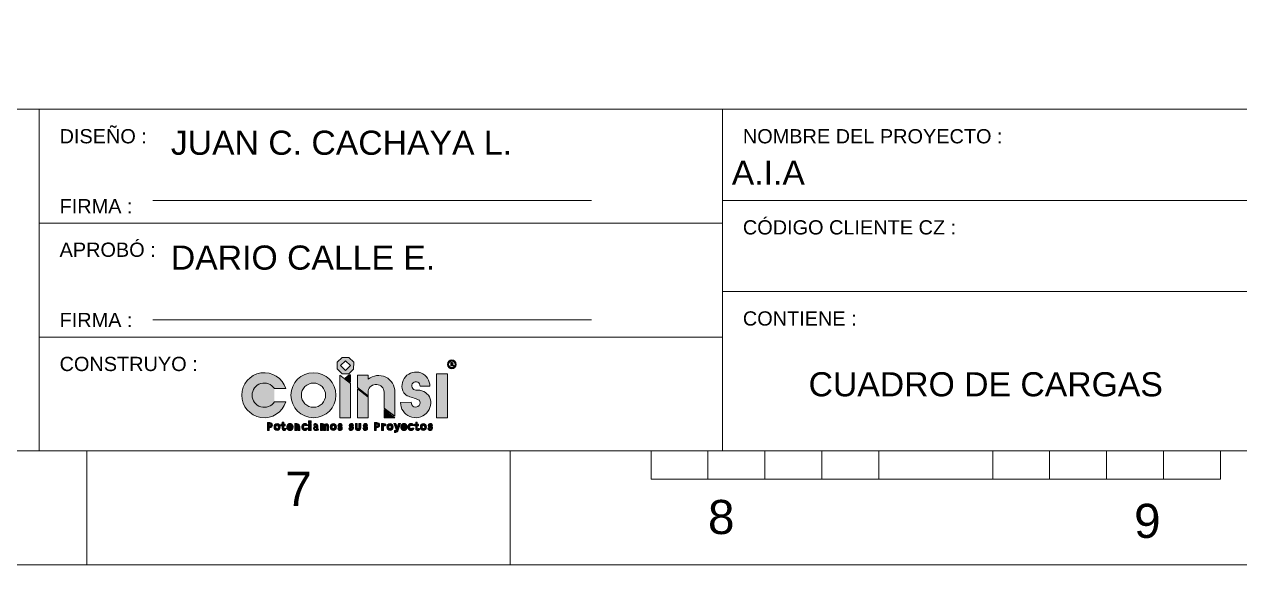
# Paper-space layout 'CUADRO DE CARGAS' of a CAD drawing. Header units: millimetres. Extents: x -541 to 452, y 214 to 916.
# Drawn here: x -178 to 0.2, y 214.1 to 293.3 of the extents above; entities that cross this region are included whole.
import ezdxf

# ---------------------------------------------------------------- set-up
doc = ezdxf.new("R2010")
doc.units = ezdxf.units.MM
doc.layers.add('-CN-GYD-CAJETIN-A0', color=7, linetype='Continuous', lineweight=5)
doc.layers.add('-CN-GYD-LOGO COINSI', color=7, linetype='Continuous', lineweight=5)
doc.styles.add('Annotative', font='arial.ttf')

# ---------------------------------------------------------------- blocks, each defined once
blk = doc.blocks.new('LOGO COINSI')
at = {"layer": '-CN-GYD-LOGO COINSI'}
h = blk.add_hatch(color=256, dxfattribs=at)
h.set_gradient(color1=(128, 128, 128), color2=(128, 128, 128), tint=1)
h.paths.add_polyline_path([(1.45, -3.59), (3.56, -1.51), (3.59, 1.45), (1.51, 3.56), (-1.45, 3.59), (-3.56, 1.51), (-3.59, -1.45), (-1.51, -3.56)])
h.paths.add_polyline_path([(0, -2.14), (-2.14, 0), (0, 2.14), (2.14, 0)], flags=16)
h = blk.add_hatch(color=256, dxfattribs=at)
h.set_gradient(color1=(128, 128, 128), color2=(128, 128, 128), tint=1)
h.paths.add_polyline_path([(44.6, 0.54, 1), (48.42, 0.54, 1)])
h.paths.add_polyline_path([(47.92, 0.54, -1), (45.1, 0.54, -1)], flags=16)
h.paths.add_polyline_path([(46.02, 1.31), (46.31, 1.31), (46.61, 1.31, -0.960877), (46.71, 0.54), (47.32, -0.14), (46.92, -0.14), (46.31, 0.54), (46.31, -0.14), (46.02, -0.14)], flags=0)
h.paths.add_polyline_path([(46.31, 1.11), (46.61, 1.11, -1.000041), (46.68, 0.74), (46.31, 0.74)], flags=0)
h = blk.add_hatch(color=256, dxfattribs=at)
h.set_gradient(color1=(128, 128, 128), color2=(128, 128, 128), tint=1)
edge = h.paths.add_edge_path()
edge.add_line((-31.05, -10.06), (-26.09, -10.06))
edge.add_arc((-35.49, -12.94), 9.84, 17.0485, 342.9515)
edge.add_line((-26.09, -15.83), (-31.05, -15.83))
edge.add_arc((-35.49, -12.94), 5.3, 32.9761, 327.0239, ccw=False)
h = blk.add_hatch(color=256, dxfattribs=at)
h.set_gradient(color1=(128, 128, 128), color2=(128, 128, 128), tint=1)
h.paths.add_polyline_path([(-23.83, -12.94, 1), (-4.15, -12.94, 1)])
h.paths.add_polyline_path([(-8.69, -12.94, -1), (-19.29, -12.94, -1)], flags=16)
at = {"layer": '-CN-GYD-LOGO COINSI', "true_color": 0xf4d24e}
h = blk.add_hatch(color=53, dxfattribs=at)
h.set_gradient(color1=(248, 153, 30), color2=(248, 153, 30), tint=1)
h.paths.add_polyline_path([(-2.4, -4.25), (2.26, -7.85), (2.26, -22.78), (-2.4, -22.78)])
h = blk.add_hatch(color=53, dxfattribs=at)
h.set_gradient(color1=(248, 153, 30), color2=(248, 153, 30), tint=1)
h.paths.add_polyline_path([(2.26, -4.03), (1.59, -4.03), (-0.1, -5.43), (2.26, -7.25)])
at = {"layer": '-CN-GYD-LOGO COINSI'}
h = blk.add_hatch(color=256, dxfattribs=at)
h.set_gradient(color1=(128, 128, 128), color2=(128, 128, 128), tint=1)
h.paths.add_polyline_path([(9.93, -6), (9.93, -4.17), (5.27, -4.17), (5.27, -9.57), (9.93, -13.17), (9.93, -11.03, -0.872813), (16.92, -11.56), (16.92, -18.58), (21.59, -22.18), (21.59, -11.59, 0.647159)])
h = blk.add_hatch(color=256, dxfattribs=at)
h.set_gradient(color1=(128, 128, 128), color2=(128, 128, 128), tint=1)
h.paths.add_polyline_path([(25.46, -11.85, 0.15722), (27.55, -13.42, -0.028285), (32.33, -15.18, -1.367151), (28.73, -16.06), (24.06, -16.14, 1.227605), (36.75, -13.62, 0.268229), (31.05, -10.7, -2.852099), (32.61, -9.04), (36.88, -9.04, 1.307532)])
h = blk.add_hatch(color=256, dxfattribs=at)
h.set_gradient(color1=(128, 128, 128), color2=(128, 128, 128), tint=1)
h.paths.add_polyline_path([(44.53, -3.66), (39.85, -3.66), (39.85, -22.8), (44.53, -22.8)])
at = {"layer": '-CN-GYD-LOGO COINSI', "true_color": 0xf4d24e}
h = blk.add_hatch(color=53, dxfattribs=at)
h.set_gradient(color1=(248, 153, 30), color2=(248, 153, 30), tint=1)
h.paths.add_polyline_path([(5.27, -10.17), (9.93, -13.77), (9.93, -22.78), (5.27, -22.78)])
h = blk.add_hatch(color=53, dxfattribs=at)
h.set_gradient(color1=(248, 153, 30), color2=(248, 153, 30), tint=1)
h.paths.add_polyline_path([(16.92, -19.17), (21.59, -22.78), (16.92, -22.78)])
at = {"layer": '-CN-GYD-LOGO COINSI'}
h = blk.add_hatch(color=256, dxfattribs=at)
h.set_gradient(color1=(128, 128, 128), color2=(128, 128, 128), tint=1)
h.paths.add_polyline_path([(-33.35, -27.18), (-33.05, -27.18, 1), (-33.05, -24.87), (-34.08, -24.87), (-34.08, -28.4), (-33.35, -28.4)])
h.paths.add_polyline_path([(-33.33, -26.43), (-33.33, -25.62), (-33.05, -25.62, -1), (-33.05, -26.43)], flags=16)
h = blk.add_hatch(color=256, dxfattribs=at)
h.set_gradient(color1=(128, 128, 128), color2=(128, 128, 128), tint=1)
edge = h.paths.add_edge_path()
edge.add_ellipse((-29.87, -26.85), major_axis=(0, 1.55), ratio=0.869732, start_angle=0, end_angle=360)
edge = h.paths.add_edge_path(flags=16)
edge.add_spline(control_points=[(-29.87, -26.1), (-29.94, -26.1), (-30.01, -26.11), (-30.16, -26.2), (-30.23, -26.27), (-30.35, -26.47), (-30.4, -26.6), (-30.43, -26.87), (-30.42, -27.01), (-30.34, -27.26), (-30.28, -27.36), (-30.14, -27.51), (-30.06, -27.56), (-29.92, -27.6), (-29.85, -27.61), (-29.71, -27.57), (-29.64, -27.53), (-29.49, -27.4), (-29.42, -27.3), (-29.34, -27.06), (-29.31, -26.92), (-29.33, -26.65), (-29.37, -26.52), (-29.48, -26.31), (-29.56, -26.23), (-29.7, -26.12), (-29.78, -26.1), (-29.85, -26.1), (-29.86, -26.1), (-29.87, -26.1)], knot_values=[0, 0, 0, 0, 0.478588, 0.478588, 0.957176, 0.957176, 1.435763, 1.435763, 1.914351, 1.914351, 2.392939, 2.392939, 2.871527, 2.871527, 3.350114, 3.350114, 3.828702, 3.828702, 4.30729, 4.30729, 4.785878, 4.785878, 5.264465, 5.264465, 5.743053, 5.743053, 6.221641, 6.221641, 6.283185, 6.283185, 6.283185, 6.283185], degree=3, periodic=0)
h = blk.add_hatch(color=256, dxfattribs=at)
h.set_gradient(color1=(128, 128, 128), color2=(128, 128, 128), tint=1)
edge = h.paths.add_edge_path()
edge.add_line((-27.62, -26.32), (-28.2, -26.32))
edge.add_line((-28.2, -26.32), (-28.2, -25.58))
edge.add_line((-28.2, -25.58), (-27.62, -25.58))
edge.add_line((-27.62, -25.58), (-27.62, -24.72))
edge.add_line((-27.62, -24.72), (-26.98, -24.72))
edge.add_line((-26.98, -24.72), (-26.98, -25.58))
edge.add_line((-26.98, -25.58), (-26.4, -25.58))
edge.add_line((-26.4, -25.58), (-26.4, -26.32))
edge.add_line((-26.4, -26.32), (-26.98, -26.32))
edge.add_line((-26.98, -26.32), (-26.98, -27.58))
edge.add_arc((-26.78, -27.54), 0.2, 192.4568, 356.7326)
edge.add_line((-26.59, -27.55), (-25.95, -27.55))
edge.add_arc((-26.78, -27.54), 0.838, 182.8161, 359.3518, ccw=False)
edge.add_line((-27.62, -27.58), (-27.62, -26.32))
h = blk.add_hatch(color=256, dxfattribs=at)
h.set_gradient(color1=(128, 128, 128), color2=(128, 128, 128), tint=1)
edge = h.paths.add_edge_path()
edge.add_spline(control_points=[(-22.93, -27.09), (-22.81, -26.23), (-23.24, -25.51), (-23.98, -25.33), (-24.72, -25.15), (-25.36, -25.6), (-25.56, -26.44), (-25.76, -27.28), (-25.41, -28.04), (-24.69, -28.32), (-23.97, -28.6), (-23.29, -28.23), (-23.01, -27.42)], knot_values=[0, 0, 0, 0, 1.514313, 1.514313, 1.514313, 3.028625, 3.028625, 3.028625, 4.542938, 4.542938, 4.542938, 6.057251, 6.057251, 6.057251, 6.057251], weights=[1, 0.817861, 0.817861, 1, 0.817861, 0.817861, 1, 0.817861, 0.817861, 1, 0.817861, 0.817861, 1], degree=3, periodic=0)
edge.add_spline(control_points=[(-23.01, -27.42), (-23.31, -27.42), (-23.61, -27.42), (-23.91, -27.42)], knot_values=[9.126652, 9.126652, 9.126652, 9.126652, 10.126652, 10.126652, 10.126652, 10.126652], weights=[1, 1, 1, 1], degree=3, periodic=0)
edge.add_spline(control_points=[(-23.91, -27.42), (-23.93, -27.44), (-23.94, -27.45), (-24.03, -27.53), (-24.1, -27.57), (-24.24, -27.61), (-24.31, -27.6), (-24.45, -27.56), (-24.53, -27.51), (-24.67, -27.36), (-24.73, -27.26), (-24.77, -27.12), (-24.78, -27.1), (-24.78, -27.09)], knot_values=[7.057251, 7.057251, 7.057251, 7.057251, 7.15134, 7.15134, 7.629928, 7.629928, 8.108516, 8.108516, 8.587103, 8.587103, 9.065691, 9.065691, 9.126652, 9.126652, 9.126652, 9.126652], weights=[1, 1, 1, 1, 1, 1, 1, 1, 1, 1, 1, 1, 1, 1], degree=3, periodic=0)
edge.add_spline(control_points=[(-24.78, -27.09), (-24.16, -27.09), (-23.54, -27.09), (-22.93, -27.09)], knot_values=[6.057251, 6.057251, 6.057251, 6.057251, 7.057251, 7.057251, 7.057251, 7.057251], weights=[1, 1, 1, 1], degree=3, periodic=0)
edge = h.paths.add_edge_path(flags=16)
edge.add_spline(control_points=[(-23.78, -26.5), (-23.79, -26.47), (-23.8, -26.44), (-23.87, -26.31), (-23.95, -26.23), (-24.09, -26.12), (-24.17, -26.1), (-24.24, -26.1), (-24.25, -26.1), (-24.26, -26.1), (-24.33, -26.1), (-24.4, -26.11), (-24.55, -26.2), (-24.62, -26.27), (-24.71, -26.41), (-24.73, -26.45), (-24.74, -26.5), (-24.42, -26.5), (-24.1, -26.5), (-23.78, -26.5)], knot_values=[0, 0, 0, 0, 0.11886, 0.11886, 0.597448, 0.597448, 1.076035, 1.076035, 1.13758, 1.13758, 1.13758, 1.616168, 1.616168, 2.094755, 2.094755, 2.275045, 2.275045, 2.275045, 3.275045, 3.275045, 3.275045, 3.275045], weights=[1, 1, 1, 1, 1, 1, 1, 1, 1, 1, 1, 1, 1, 1, 1, 1, 1, 1, 1, 1], degree=3, periodic=0)
h = blk.add_hatch(color=256, dxfattribs=at)
h.set_gradient(color1=(128, 128, 128), color2=(128, 128, 128), tint=1)
edge = h.paths.add_edge_path()
edge.add_line((-19.97, -28.4), (-19.97, -26.57))
edge.add_arc((-21.07, -26.57), 1.1, 360, 435.9683)
edge.add_line((-20.8, -25.51), (-21.33, -25.51))
edge.add_line((-21.33, -25.51), (-21.33, -25.3))
edge.add_line((-21.33, -25.3), (-22.17, -25.3))
edge.add_line((-22.17, -25.3), (-22.17, -28.4))
edge.add_line((-22.17, -28.4), (-21.33, -28.4))
edge.add_line((-21.33, -28.4), (-21.33, -26.57))
edge.add_arc((-21.07, -26.57), 0.266, 0, 180, ccw=False)
edge.add_line((-20.8, -26.57), (-20.8, -28.4))
edge.add_line((-20.8, -28.4), (-19.97, -28.4))
h = blk.add_hatch(color=256, dxfattribs=at)
h.set_gradient(color1=(128, 128, 128), color2=(128, 128, 128), tint=1)
edge = h.paths.add_edge_path()
edge.add_spline(control_points=[(-16.48, -27.39), (-16.71, -28.12), (-17.3, -28.51), (-17.97, -28.38), (-18.64, -28.25), (-19.08, -27.66), (-19.09, -26.88), (-19.1, -26.1), (-18.68, -25.49), (-18.02, -25.33), (-17.35, -25.17), (-16.76, -25.53), (-16.49, -26.25), (-16.8, -26.25), (-17.11, -26.25), (-17.41, -26.25), (-17.44, -26.22), (-17.47, -26.2), (-17.57, -26.12), (-17.65, -26.1), (-17.72, -26.1), (-17.73, -26.1), (-17.74, -26.1), (-17.81, -26.1), (-17.88, -26.11), (-18.03, -26.2), (-18.1, -26.27), (-18.22, -26.47), (-18.27, -26.6), (-18.3, -26.87), (-18.29, -27.01), (-18.21, -27.26), (-18.15, -27.36), (-18.01, -27.51), (-17.93, -27.56), (-17.79, -27.6), (-17.72, -27.61), (-17.58, -27.57), (-17.51, -27.53), (-17.41, -27.44), (-17.39, -27.42), (-17.37, -27.39), (-17.07, -27.39), (-16.77, -27.39), (-16.48, -27.39)], knot_values=[0, 0, 0, 0, 1.382573, 1.382573, 1.382573, 2.765147, 2.765147, 2.765147, 4.14772, 4.14772, 4.14772, 5.530294, 5.530294, 5.530294, 6.530294, 6.530294, 6.530294, 6.724306, 6.724306, 7.202893, 7.202893, 7.264438, 7.264438, 7.264438, 7.743025, 7.743025, 8.221613, 8.221613, 8.700201, 8.700201, 9.178789, 9.178789, 9.657377, 9.657377, 10.135964, 10.135964, 10.614552, 10.614552, 11.09314, 11.09314, 11.245726, 11.245726, 11.245726, 12.245726, 12.245726, 12.245726, 12.245726], weights=[1, 0.846951, 0.846951, 1, 0.846951, 0.846951, 1, 0.846951, 0.846951, 1, 0.846951, 0.846951, 1, 1, 1, 1, 1, 1, 1, 1, 1, 1, 1, 1, 1, 1, 1, 1, 1, 1, 1, 1, 1, 1, 1, 1, 1, 1, 1, 1, 1, 1, 1, 1, 1], degree=3, periodic=0)
h = blk.add_hatch(color=256, dxfattribs=at)
h.set_gradient(color1=(128, 128, 128), color2=(128, 128, 128), tint=1)
h.paths.add_polyline_path([(-16.11, -24.96), (-15.06, -24.96), (-15.06, -24.12), (-16.11, -24.12)])
h = blk.add_hatch(color=256, dxfattribs=at)
h.set_gradient(color1=(128, 128, 128), color2=(128, 128, 128), tint=1)
h.paths.add_polyline_path([(-16.11, -28.4), (-15.06, -28.4), (-15.06, -25.3), (-16.11, -25.3)])
h = blk.add_hatch(color=256, dxfattribs=at)
h.set_gradient(color1=(128, 128, 128), color2=(128, 128, 128), tint=1)
h.paths.add_polyline_path([(-11.8, -27.8, -0.352369), (-12.14, -27.45), (-12.14, -26.25, 0.900848), (-14.02, -26.05), (-13.43, -26.05, -0.770996), (-12.69, -26.25), (-12.69, -26.59, 1.957984), (-12.39, -28.1, 0.157661), (-11.87, -28.35)])
h.paths.add_polyline_path([(-12.69, -27.45, -1), (-13.49, -27.45, -1)], flags=16)
h = blk.add_hatch(color=256, dxfattribs=at)
h.set_gradient(color1=(128, 128, 128), color2=(128, 128, 128), tint=1)
h.paths.add_polyline_path([(-7.39, -26.25, 0.292399), (-8.02, -25.51), (-8.74, -25.5, 0.438959), (-9.16, -26.12, 0.531657), (-9.74, -25.51), (-10.11, -25.51), (-10.11, -25.3), (-10.94, -25.3), (-10.94, -28.4), (-10.11, -28.4), (-10.11, -26.57, -1), (-9.58, -26.57), (-9.58, -28.4), (-8.75, -28.4), (-8.75, -26.57, -1.000553), (-8.22, -26.57), (-8.22, -28.4), (-7.38, -28.4)])
h = blk.add_hatch(color=256, dxfattribs=at)
h.set_gradient(color1=(128, 128, 128), color2=(128, 128, 128), tint=1)
edge = h.paths.add_edge_path()
edge.add_ellipse((-5.3, -26.85), major_axis=(0, 1.55), ratio=0.869732, start_angle=0, end_angle=360)
edge = h.paths.add_edge_path(flags=16)
edge.add_spline(control_points=[(-5.3, -26.1), (-5.37, -26.1), (-5.44, -26.11), (-5.59, -26.2), (-5.66, -26.27), (-5.78, -26.47), (-5.83, -26.6), (-5.86, -26.87), (-5.85, -27.01), (-5.77, -27.26), (-5.71, -27.36), (-5.57, -27.51), (-5.49, -27.56), (-5.35, -27.6), (-5.28, -27.61), (-5.14, -27.57), (-5.07, -27.53), (-4.92, -27.4), (-4.86, -27.3), (-4.77, -27.06), (-4.75, -26.92), (-4.76, -26.65), (-4.8, -26.52), (-4.91, -26.31), (-4.99, -26.23), (-5.14, -26.12), (-5.21, -26.1), (-5.28, -26.1), (-5.29, -26.1), (-5.3, -26.1)], knot_values=[0, 0, 0, 0, 0.478588, 0.478588, 0.957176, 0.957176, 1.435763, 1.435763, 1.914351, 1.914351, 2.392939, 2.392939, 2.871527, 2.871527, 3.350114, 3.350114, 3.828702, 3.828702, 4.30729, 4.30729, 4.785878, 4.785878, 5.264465, 5.264465, 5.743053, 5.743053, 6.221641, 6.221641, 6.283185, 6.283185, 6.283185, 6.283185], degree=3, periodic=0)
h = blk.add_hatch(color=256, dxfattribs=at)
h.set_gradient(color1=(128, 128, 128), color2=(128, 128, 128), tint=1)
h.paths.add_polyline_path([(-2.69, -27.36), (-3.41, -27.37, 1.227605), (-1.45, -26.98, 0.268229), (-2.33, -26.53, -2.852099), (-2.09, -26.27), (-1.43, -26.27, 1.307532), (-3.2, -26.71, 0.15722), (-2.87, -26.95, -0.01671), (-2.46, -27.09, -3.062087)])
h = blk.add_hatch(color=256, dxfattribs=at)
h.set_gradient(color1=(128, 128, 128), color2=(128, 128, 128), tint=1)
h.paths.add_polyline_path([(3.44, -26.98, 0.268229), (2.56, -26.53, -2.852099), (2.8, -26.27), (3.46, -26.27, 1.307532), (1.7, -26.71, 0.15722), (2.02, -26.95, -0.01671), (2.43, -27.09, -3.062087), (2.2, -27.36), (1.48, -27.37, 1.227605)])
h = blk.add_hatch(color=256, dxfattribs=at)
h.set_gradient(color1=(128, 128, 128), color2=(128, 128, 128), tint=1)
h.paths.add_polyline_path([(6.71, -27.13), (6.71, -25.3), (5.88, -25.3), (5.88, -27.2, -1), (5.14, -27.2), (5.14, -25.3), (4.31, -25.3), (4.31, -27.27, 1.000746)])
h = blk.add_hatch(color=256, dxfattribs=at)
h.set_gradient(color1=(128, 128, 128), color2=(128, 128, 128), tint=1)
h.paths.add_polyline_path([(9.6, -26.98, 0.268229), (8.72, -26.53, -2.852099), (8.96, -26.27), (9.62, -26.27, 1.307532), (7.85, -26.71, 0.15722), (8.18, -26.95, -0.01671), (8.59, -27.09, -3.062087), (8.36, -27.36), (7.64, -27.37, 1.227605)])
h = blk.add_hatch(color=256, dxfattribs=at)
h.set_gradient(color1=(128, 128, 128), color2=(128, 128, 128), tint=1)
h.paths.add_polyline_path([(13.46, -27.18), (13.76, -27.18, 1), (13.76, -24.87), (12.73, -24.87), (12.73, -28.4), (13.46, -28.4)])
h.paths.add_polyline_path([(13.48, -26.43), (13.48, -25.62), (13.76, -25.62, -1), (13.76, -26.43)], flags=16)
h = blk.add_hatch(color=256, dxfattribs=at)
h.set_gradient(color1=(128, 128, 128), color2=(128, 128, 128), tint=1)
h.paths.add_polyline_path([(15.73, -28.4), (16.56, -28.4), (16.56, -26.57, -0.414214), (16.83, -26.3), (17.36, -26.3, 1), (17.36, -25.51), (16.56, -25.51), (16.56, -25.3), (15.73, -25.3)])
h = blk.add_hatch(color=256, dxfattribs=at)
h.set_gradient(color1=(128, 128, 128), color2=(128, 128, 128), tint=1)
edge = h.paths.add_edge_path()
edge.add_ellipse((19.48, -26.85), major_axis=(0, 1.55), ratio=0.869732, start_angle=0, end_angle=360)
edge = h.paths.add_edge_path(flags=16)
edge.add_spline(control_points=[(19.48, -26.1), (19.41, -26.1), (19.34, -26.11), (19.19, -26.2), (19.12, -26.27), (18.99, -26.47), (18.95, -26.6), (18.92, -26.87), (18.93, -27.01), (19.01, -27.26), (19.07, -27.36), (19.21, -27.51), (19.29, -27.56), (19.43, -27.6), (19.5, -27.61), (19.64, -27.57), (19.71, -27.53), (19.86, -27.4), (19.92, -27.3), (20.01, -27.06), (20.03, -26.92), (20.02, -26.65), (19.98, -26.52), (19.86, -26.31), (19.79, -26.23), (19.64, -26.12), (19.57, -26.1), (19.49, -26.1), (19.49, -26.1), (19.48, -26.1)], knot_values=[0, 0, 0, 0, 0.478588, 0.478588, 0.957176, 0.957176, 1.435763, 1.435763, 1.914351, 1.914351, 2.392939, 2.392939, 2.871527, 2.871527, 3.350114, 3.350114, 3.828702, 3.828702, 4.30729, 4.30729, 4.785878, 4.785878, 5.264465, 5.264465, 5.743053, 5.743053, 6.221641, 6.221641, 6.283185, 6.283185, 6.283185, 6.283185], degree=3, periodic=0)
h = blk.add_hatch(color=256, dxfattribs=at)
h.set_gradient(color1=(128, 128, 128), color2=(128, 128, 128), tint=1)
h.paths.add_polyline_path([(22.59, -26.81), (21.98, -25.29), (21.15, -25.29), (22.22, -27.96, -0.286978), (21.54, -28.42), (21.36, -28.42), (21.36, -29.25, 0.322138), (22.82, -28.63), (23.99, -25.3), (23.16, -25.3)])
h = blk.add_hatch(color=256, dxfattribs=at)
h.set_gradient(color1=(128, 128, 128), color2=(128, 128, 128), tint=1)
edge = h.paths.add_edge_path()
edge.add_spline(control_points=[(26.9, -27.09), (27.02, -26.23), (26.59, -25.51), (25.85, -25.33), (25.11, -25.15), (24.46, -25.6), (24.27, -26.44), (24.07, -27.28), (24.42, -28.04), (25.14, -28.32), (25.86, -28.6), (26.54, -28.23), (26.82, -27.42)], knot_values=[0, 0, 0, 0, 1.514313, 1.514313, 1.514313, 3.028625, 3.028625, 3.028625, 4.542938, 4.542938, 4.542938, 6.057251, 6.057251, 6.057251, 6.057251], weights=[1, 0.817861, 0.817861, 1, 0.817861, 0.817861, 1, 0.817861, 0.817861, 1, 0.817861, 0.817861, 1], degree=3, periodic=0)
edge.add_spline(control_points=[(26.82, -27.42), (26.52, -27.42), (26.22, -27.42), (25.92, -27.42)], knot_values=[9.126652, 9.126652, 9.126652, 9.126652, 10.126652, 10.126652, 10.126652, 10.126652], weights=[1, 1, 1, 1], degree=3, periodic=0)
edge.add_spline(control_points=[(25.92, -27.42), (25.9, -27.44), (25.89, -27.45), (25.8, -27.53), (25.73, -27.57), (25.59, -27.61), (25.52, -27.6), (25.38, -27.56), (25.3, -27.51), (25.16, -27.36), (25.1, -27.26), (25.06, -27.12), (25.05, -27.1), (25.05, -27.09)], knot_values=[7.057251, 7.057251, 7.057251, 7.057251, 7.15134, 7.15134, 7.629928, 7.629928, 8.108516, 8.108516, 8.587103, 8.587103, 9.065691, 9.065691, 9.126652, 9.126652, 9.126652, 9.126652], weights=[1, 1, 1, 1, 1, 1, 1, 1, 1, 1, 1, 1, 1, 1], degree=3, periodic=0)
edge.add_spline(control_points=[(25.05, -27.09), (25.67, -27.09), (26.28, -27.09), (26.9, -27.09)], knot_values=[6.057251, 6.057251, 6.057251, 6.057251, 7.057251, 7.057251, 7.057251, 7.057251], weights=[1, 1, 1, 1], degree=3, periodic=0)
edge = h.paths.add_edge_path(flags=16)
edge.add_spline(control_points=[(26.05, -26.5), (26.04, -26.47), (26.03, -26.44), (25.96, -26.31), (25.88, -26.23), (25.74, -26.12), (25.66, -26.1), (25.59, -26.1), (25.58, -26.1), (25.57, -26.1), (25.5, -26.1), (25.43, -26.11), (25.28, -26.2), (25.21, -26.27), (25.12, -26.41), (25.1, -26.45), (25.09, -26.5), (25.41, -26.5), (25.73, -26.5), (26.05, -26.5)], knot_values=[0, 0, 0, 0, 0.11886, 0.11886, 0.597448, 0.597448, 1.076035, 1.076035, 1.13758, 1.13758, 1.13758, 1.616168, 1.616168, 2.094755, 2.094755, 2.275045, 2.275045, 2.275045, 3.275045, 3.275045, 3.275045, 3.275045], weights=[1, 1, 1, 1, 1, 1, 1, 1, 1, 1, 1, 1, 1, 1, 1, 1, 1, 1, 1, 1], degree=3, periodic=0)
h = blk.add_hatch(color=256, dxfattribs=at)
h.set_gradient(color1=(128, 128, 128), color2=(128, 128, 128), tint=1)
edge = h.paths.add_edge_path()
edge.add_spline(control_points=[(28.96, -26.25), (29.27, -26.25), (29.57, -26.25), (29.88, -26.25)], knot_values=[5.530294, 5.530294, 5.530294, 5.530294, 6.530294, 6.530294, 6.530294, 6.530294], weights=[1, 1, 1, 1], degree=3, periodic=0)
edge.add_spline(control_points=[(29.88, -26.25), (29.62, -25.53), (29.02, -25.17), (28.35, -25.33), (27.69, -25.49), (27.27, -26.1), (27.28, -26.88), (27.29, -27.66), (27.74, -28.25), (28.4, -28.38), (29.07, -28.51), (29.66, -28.12), (29.9, -27.39)], knot_values=[0, 0, 0, 0, 1.382573, 1.382573, 1.382573, 2.765147, 2.765147, 2.765147, 4.14772, 4.14772, 4.14772, 5.530294, 5.530294, 5.530294, 5.530294], weights=[1, 0.846951, 0.846951, 1, 0.846951, 0.846951, 1, 0.846951, 0.846951, 1, 0.846951, 0.846951, 1], degree=3, periodic=0)
edge.add_spline(control_points=[(29.9, -27.39), (29.6, -27.39), (29.3, -27.39), (29.01, -27.39)], knot_values=[11.245726, 11.245726, 11.245726, 11.245726, 12.245726, 12.245726, 12.245726, 12.245726], weights=[1, 1, 1, 1], degree=3, periodic=0)
edge.add_spline(control_points=[(29.01, -27.39), (28.98, -27.42), (28.96, -27.44), (28.87, -27.53), (28.79, -27.57), (28.65, -27.61), (28.58, -27.6), (28.44, -27.56), (28.37, -27.51), (28.23, -27.36), (28.16, -27.26), (28.09, -27.01), (28.07, -26.87), (28.1, -26.6), (28.15, -26.47), (28.27, -26.27), (28.35, -26.2), (28.49, -26.11), (28.56, -26.1), (28.63, -26.1), (28.64, -26.1), (28.65, -26.1), (28.73, -26.1), (28.8, -26.12), (28.9, -26.2), (28.93, -26.22), (28.96, -26.25)], knot_values=[6.530294, 6.530294, 6.530294, 6.530294, 6.682879, 6.682879, 7.161467, 7.161467, 7.640055, 7.640055, 8.118643, 8.118643, 8.59723, 8.59723, 9.075818, 9.075818, 9.554406, 9.554406, 10.032994, 10.032994, 10.511581, 10.511581, 10.511581, 10.573126, 10.573126, 11.051714, 11.051714, 11.245726, 11.245726, 11.245726, 11.245726], weights=[1, 1, 1, 1, 1, 1, 1, 1, 1, 1, 1, 1, 1, 1, 1, 1, 1, 1, 1, 1, 1, 1, 1, 1, 1, 1, 1], degree=3, periodic=0)
h = blk.add_hatch(color=256, dxfattribs=at)
h.set_gradient(color1=(128, 128, 128), color2=(128, 128, 128), tint=1)
h.paths.add_polyline_path([(31.37, -27.61, 0.871401), (31.76, -27.57), (32.4, -27.57, -0.970215), (30.73, -27.61), (30.73, -26.32), (30.15, -26.32), (30.15, -25.58), (30.73, -25.58), (30.73, -24.72), (31.37, -24.72), (31.37, -25.58), (31.95, -25.58), (31.95, -26.32), (31.37, -26.32)])
h = blk.add_hatch(color=256, dxfattribs=at)
h.set_gradient(color1=(128, 128, 128), color2=(128, 128, 128), tint=1)
edge = h.paths.add_edge_path()
edge.add_ellipse((34.08, -26.85), major_axis=(0, 1.55), ratio=0.869732, start_angle=0, end_angle=360)
edge = h.paths.add_edge_path(flags=16)
edge.add_spline(control_points=[(34.08, -26.1), (34.01, -26.1), (33.94, -26.11), (33.79, -26.2), (33.71, -26.27), (33.59, -26.47), (33.55, -26.6), (33.52, -26.87), (33.53, -27.01), (33.61, -27.26), (33.67, -27.36), (33.81, -27.51), (33.89, -27.56), (34.03, -27.6), (34.1, -27.61), (34.24, -27.57), (34.31, -27.53), (34.45, -27.4), (34.52, -27.3), (34.61, -27.06), (34.63, -26.92), (34.61, -26.65), (34.58, -26.52), (34.46, -26.31), (34.39, -26.23), (34.24, -26.12), (34.17, -26.1), (34.09, -26.1), (34.08, -26.1), (34.08, -26.1)], knot_values=[0, 0, 0, 0, 0.478588, 0.478588, 0.957176, 0.957176, 1.435763, 1.435763, 1.914351, 1.914351, 2.392939, 2.392939, 2.871527, 2.871527, 3.350114, 3.350114, 3.828702, 3.828702, 4.30729, 4.30729, 4.785878, 4.785878, 5.264465, 5.264465, 5.743053, 5.743053, 6.221641, 6.221641, 6.283185, 6.283185, 6.283185, 6.283185], degree=3, periodic=0)
h = blk.add_hatch(color=256, dxfattribs=at)
h.set_gradient(color1=(128, 128, 128), color2=(128, 128, 128), tint=1)
h.paths.add_polyline_path([(37.11, -26.53, -2.852099), (37.35, -26.27), (38.01, -26.27, 1.307532), (36.25, -26.71, 0.15722), (36.57, -26.95, -0.01671), (36.98, -27.09, -3.062087), (36.75, -27.36), (36.03, -27.37, 1.227605), (37.99, -26.98, 0.268229)])
at = {"layer": '-CN-GYD-LOGO COINSI', "color": 8}
for points in [[(-3.59, -1.45), (-1.51, -3.56), (1.45, -3.59), (3.56, -1.51), (3.59, 1.45), (1.51, 3.56), (-1.45, 3.59), (-3.56, 1.51)], [(2.14, 0), (0, 2.14), (-2.14, 0), (0, -2.14)], [(39.85, -3.66), (44.53, -3.66), (44.53, -22.8), (39.85, -22.8)], [(-16.11, -24.96), (-15.06, -24.96), (-15.06, -24.12), (-16.11, -24.12)], [(-16.11, -28.4), (-15.06, -28.4), (-15.06, -25.3), (-16.11, -25.3)]]:
    blk.add_lwpolyline(points, close=True, dxfattribs=at)
for points in [[(46.68, 1.31, -0.881847), (46.71, 0.54), (47.32, -0.14), (46.92, -0.14), (46.31, 0.54), (46.31, -0.14), (46.02, -0.14), (46.02, 1.31), (46.31, 1.31), (46.68, 1.31)], [(46.68, 1.11, -0.827783), (46.68, 0.74), (46.31, 0.74), (46.31, 1.11), (46.68, 1.11)], [(-8.75, -26.57), (-8.75, -26.57, -1), (-8.22, -26.57), (-8.22, -28.4), (-7.38, -28.4), (-7.39, -26.25, 0.292399), (-8.02, -25.51), (-8.6, -25.5, 0.390681), (-9.16, -25.89, 0.305296), (-9.58, -25.51), (-10.11, -25.51), (-10.11, -25.3), (-10.94, -25.3), (-10.94, -28.4), (-10.11, -28.4), (-10.11, -26.57, -1), (-9.58, -26.57), (-9.58, -28.4), (-8.75, -28.4), (-8.75, -26.57)], [(-2.33, -26.53, -2.852099), (-2.09, -26.27), (-1.43, -26.27, 1.307532), (-3.2, -26.71, 0.15722), (-2.87, -26.95, -0.030152), (-2.14, -27.22, -1.381066), (-2.69, -27.36), (-3.41, -27.37, 1.227605), (-1.45, -26.98, 0.279305), (-2.37, -26.53)], [(2.56, -26.53, -2.852099), (2.8, -26.27), (3.46, -26.27, 1.307532), (1.7, -26.71, 0.15722), (2.02, -26.95, -0.030152), (2.75, -27.22, -1.381066), (2.2, -27.36), (1.48, -27.37, 1.227605), (3.44, -26.98, 0.279305), (2.52, -26.53)], [(5.14, -27.2), (5.14, -25.3), (4.31, -25.3), (4.31, -27.27, 0.942727), (6.71, -27.27), (6.71, -25.3), (5.88, -25.3), (5.88, -27.2, -1), (5.14, -27.2)], [(8.72, -26.53, -2.852099), (8.96, -26.27), (9.62, -26.27, 1.307532), (7.85, -26.71, 0.15722), (8.18, -26.95, -0.030152), (8.91, -27.22, -1.381066), (8.36, -27.36), (7.64, -27.37, 1.227605), (9.6, -26.98, 0.279305), (8.68, -26.53)], [(37.11, -26.53, -2.852099), (37.35, -26.27), (38.01, -26.27, 1.307532), (36.25, -26.71, 0.15722), (36.57, -26.95, -0.030152), (37.3, -27.22, -1.381066), (36.75, -27.36), (36.03, -27.37, 1.227605), (37.99, -26.98, 0.279305), (37.07, -26.53)]]:
    blk.add_lwpolyline(points, format="xyb", dxfattribs=at)
for points in [[(-31.05, -10.06), (-26.09, -10.06, 6.671852), (-26.09, -15.83), (-31.05, -15.83, -3.378535)], [(16.92, -11.56), (16.92, -18.58), (21.59, -22.18), (21.59, -11.59, 0.647159), (9.93, -6), (9.93, -4.17), (5.27, -4.17), (5.27, -9.57), (9.93, -13.17), (9.93, -11.03, -0.872813)], [(30.79, -10.72, -2.55302), (32.61, -9.04), (36.88, -9.04, 1.307532), (25.46, -11.85, 0.15722), (27.55, -13.42, -0.028285), (32.33, -15.18, -1.367151), (28.73, -16.06), (24.06, -16.14, 1.227605), (36.75, -13.62, 0.279305)], [(-33.35, -24.87), (-33.05, -24.87, -0.999459), (-33.05, -27.18), (-33.35, -27.18), (-33.35, -28.4), (-34.08, -28.4), (-34.08, -24.87)], [(-33.35, -26.38), (-33.35, -25.67), (-33.05, -25.67, -0.999459), (-33.05, -26.38)], [(-27.62, -26.32), (-28.2, -26.32), (-28.2, -25.58), (-27.62, -25.58), (-27.62, -24.72), (-26.98, -24.72), (-26.98, -25.58), (-26.4, -25.58), (-26.4, -26.32), (-26.98, -26.32), (-26.98, -27.58, 0.871401), (-26.59, -27.55), (-25.95, -27.55, -0.970215), (-27.62, -27.58)], [(-19.97, -28.4), (-19.97, -26.57, 0.344173), (-20.8, -25.51), (-21.33, -25.51), (-21.33, -25.3), (-22.17, -25.3), (-22.17, -28.4), (-21.33, -28.4), (-21.33, -26.57, -1), (-20.8, -26.57), (-20.8, -28.4)], [(-11.87, -28.35, -0.157661), (-12.39, -28.1, -1.957984), (-12.69, -26.59), (-12.69, -26.25, 0.770996), (-13.43, -26.05), (-14.02, -26.05, -0.900848), (-12.14, -26.25), (-12.14, -27.45, 0.352369), (-11.8, -27.8)], [(13.46, -24.87), (13.76, -24.87, -0.999459), (13.76, -27.18), (13.46, -27.18), (13.46, -28.4), (12.73, -28.4), (12.73, -24.87)], [(13.48, -25.62), (13.76, -25.62, -0.999459), (13.76, -26.43), (13.48, -26.43)], [(16.83, -26.3), (17.36, -26.3, 1), (17.36, -25.51), (16.56, -25.51), (16.56, -25.3), (15.73, -25.3), (15.73, -28.4), (16.56, -28.4), (16.56, -26.57, -0.414214)], [(21.54, -28.42), (21.36, -28.42), (21.36, -29.28), (21.74, -29.28, 0.245879), (22.82, -28.63), (23.99, -25.3), (23.16, -25.3), (22.59, -26.81), (21.98, -25.29), (21.15, -25.29), (22.19, -27.88), (22.1, -28.15, -0.209065)], [(30.73, -26.32), (30.15, -26.32), (30.15, -25.58), (30.73, -25.58), (30.73, -24.72), (31.37, -24.72), (31.37, -25.58), (31.95, -25.58), (31.95, -26.32), (31.37, -26.32), (31.37, -27.61, 0.871401), (31.76, -27.57), (32.4, -27.57, -0.970215), (30.73, -27.61)]]:
    blk.add_lwpolyline(points, format="xyb", close=True, dxfattribs=at)
at = {"layer": '-CN-GYD-LOGO COINSI', "color": 53, "true_color": 0xf4d24e}
for points in [[(-2.4, -4.25), (2.26, -7.85), (2.26, -22.78), (-2.4, -22.78)], [(2.26, -4.03), (1.59, -4.03), (-0.1, -5.43), (2.26, -7.25)], [(5.27, -10.17), (9.93, -13.77), (9.93, -22.78), (5.27, -22.78)], [(16.92, -19.17), (21.59, -22.78), (21.59, -22.78), (16.92, -22.78)]]:
    blk.add_lwpolyline(points, close=True, dxfattribs=at)
at = {"layer": '-CN-GYD-LOGO COINSI', "color": 8}
for points in [[(9.93, -13.77), (9.93, -13.17)], [(6.69, -27.4), (6.71, -27.4)], [(22.02, -28.4), (22.02, -28.42)]]:
    blk.add_lwpolyline(points, dxfattribs=at)
for centre, radius in [((46.51, 0.54), 1.91), ((46.51, 0.54), 1.41), ((-13.99, -12.94), 9.84), ((-13.99, -12.94), 5.3), ((-13.09, -27.45), 0.399)]:
    blk.add_circle(centre, radius, dxfattribs=at)
for centre in [(-29.87, -26.85), (-5.3, -26.85), (19.48, -26.85), (34.08, -26.85)]:
    blk.add_ellipse(centre, major_axis=(0, 1.55), ratio=0.869732, dxfattribs=at)
for points, knots in [([(-29.87, -26.1), (-29.94, -26.1), (-30.01, -26.11), (-30.16, -26.2), (-30.23, -26.27), (-30.35, -26.47), (-30.4, -26.6), (-30.43, -26.87), (-30.42, -27.01), (-30.34, -27.26), (-30.28, -27.36), (-30.14, -27.51), (-30.06, -27.56), (-29.92, -27.6), (-29.85, -27.61), (-29.71, -27.57), (-29.64, -27.53), (-29.49, -27.4), (-29.42, -27.3), (-29.34, -27.06), (-29.31, -26.92), (-29.33, -26.65), (-29.37, -26.52), (-29.48, -26.31), (-29.56, -26.23), (-29.7, -26.12), (-29.78, -26.1), (-29.85, -26.1), (-29.86, -26.1), (-29.87, -26.1)], [0, 0, 0, 0, 0.478588, 0.478588, 0.957176, 0.957176, 1.435763, 1.435763, 1.914351, 1.914351, 2.392939, 2.392939, 2.871527, 2.871527, 3.350114, 3.350114, 3.828702, 3.828702, 4.30729, 4.30729, 4.785878, 4.785878, 5.264465, 5.264465, 5.743053, 5.743053, 6.221641, 6.221641, 6.283185, 6.283185, 6.283185, 6.283185]), ([(-23.78, -26.5), (-23.79, -26.47), (-23.8, -26.44), (-23.87, -26.31), (-23.95, -26.23), (-24.09, -26.12), (-24.17, -26.1), (-24.24, -26.1), (-24.25, -26.1), (-24.26, -26.1), (-24.33, -26.1), (-24.4, -26.11), (-24.55, -26.2), (-24.62, -26.27), (-24.71, -26.41), (-24.73, -26.45), (-24.74, -26.5), (-24.42, -26.5), (-24.1, -26.5), (-23.78, -26.5)], [0, 0, 0, 0, 0.11886, 0.11886, 0.597448, 0.597448, 1.076035, 1.076035, 1.13758, 1.13758, 1.13758, 1.616168, 1.616168, 2.094755, 2.094755, 2.275045, 2.275045, 2.275045, 3.275045, 3.275045, 3.275045, 3.275045]), ([(-5.3, -26.1), (-5.37, -26.1), (-5.44, -26.11), (-5.59, -26.2), (-5.66, -26.27), (-5.78, -26.47), (-5.83, -26.6), (-5.86, -26.87), (-5.85, -27.01), (-5.77, -27.26), (-5.71, -27.36), (-5.57, -27.51), (-5.49, -27.56), (-5.35, -27.6), (-5.28, -27.61), (-5.14, -27.57), (-5.07, -27.53), (-4.92, -27.4), (-4.86, -27.3), (-4.77, -27.06), (-4.75, -26.92), (-4.76, -26.65), (-4.8, -26.52), (-4.91, -26.31), (-4.99, -26.23), (-5.14, -26.12), (-5.21, -26.1), (-5.28, -26.1), (-5.29, -26.1), (-5.3, -26.1)], [0, 0, 0, 0, 0.478588, 0.478588, 0.957176, 0.957176, 1.435763, 1.435763, 1.914351, 1.914351, 2.392939, 2.392939, 2.871527, 2.871527, 3.350114, 3.350114, 3.828702, 3.828702, 4.30729, 4.30729, 4.785878, 4.785878, 5.264465, 5.264465, 5.743053, 5.743053, 6.221641, 6.221641, 6.283185, 6.283185, 6.283185, 6.283185]), ([(19.48, -26.1), (19.41, -26.1), (19.34, -26.11), (19.19, -26.2), (19.12, -26.27), (18.99, -26.47), (18.95, -26.6), (18.92, -26.87), (18.93, -27.01), (19.01, -27.26), (19.07, -27.36), (19.21, -27.51), (19.29, -27.56), (19.43, -27.6), (19.5, -27.61), (19.64, -27.57), (19.71, -27.53), (19.86, -27.4), (19.92, -27.3), (20.01, -27.06), (20.03, -26.92), (20.02, -26.65), (19.98, -26.52), (19.86, -26.31), (19.79, -26.23), (19.64, -26.12), (19.57, -26.1), (19.49, -26.1), (19.49, -26.1), (19.48, -26.1)], [0, 0, 0, 0, 0.478588, 0.478588, 0.957176, 0.957176, 1.435763, 1.435763, 1.914351, 1.914351, 2.392939, 2.392939, 2.871527, 2.871527, 3.350114, 3.350114, 3.828702, 3.828702, 4.30729, 4.30729, 4.785878, 4.785878, 5.264465, 5.264465, 5.743053, 5.743053, 6.221641, 6.221641, 6.283185, 6.283185, 6.283185, 6.283185]), ([(26.05, -26.5), (26.04, -26.47), (26.03, -26.44), (25.96, -26.31), (25.88, -26.23), (25.74, -26.12), (25.66, -26.1), (25.59, -26.1), (25.58, -26.1), (25.57, -26.1), (25.5, -26.1), (25.43, -26.11), (25.28, -26.2), (25.21, -26.27), (25.12, -26.41), (25.1, -26.45), (25.09, -26.5), (25.41, -26.5), (25.73, -26.5), (26.05, -26.5)], [0, 0, 0, 0, 0.11886, 0.11886, 0.597448, 0.597448, 1.076035, 1.076035, 1.13758, 1.13758, 1.13758, 1.616168, 1.616168, 2.094755, 2.094755, 2.275045, 2.275045, 2.275045, 3.275045, 3.275045, 3.275045, 3.275045]), ([(34.08, -26.1), (34.01, -26.1), (33.94, -26.11), (33.79, -26.2), (33.71, -26.27), (33.59, -26.47), (33.55, -26.6), (33.52, -26.87), (33.53, -27.01), (33.61, -27.26), (33.67, -27.36), (33.81, -27.51), (33.89, -27.56), (34.03, -27.6), (34.1, -27.61), (34.24, -27.57), (34.31, -27.53), (34.45, -27.4), (34.52, -27.3), (34.61, -27.06), (34.63, -26.92), (34.61, -26.65), (34.58, -26.52), (34.46, -26.31), (34.39, -26.23), (34.24, -26.12), (34.17, -26.1), (34.09, -26.1), (34.08, -26.1), (34.08, -26.1)], [0, 0, 0, 0, 0.478588, 0.478588, 0.957176, 0.957176, 1.435763, 1.435763, 1.914351, 1.914351, 2.392939, 2.392939, 2.871527, 2.871527, 3.350114, 3.350114, 3.828702, 3.828702, 4.30729, 4.30729, 4.785878, 4.785878, 5.264465, 5.264465, 5.743053, 5.743053, 6.221641, 6.221641, 6.283185, 6.283185, 6.283185, 6.283185])]:
    blk.add_open_spline(points, degree=3, knots=knots, dxfattribs=at)
for points, weights, knots in [([(-23.01, -27.42), (-23.29, -28.23), (-23.97, -28.6), (-24.69, -28.32), (-25.41, -28.04), (-25.76, -27.28), (-25.56, -26.44), (-25.36, -25.6), (-24.72, -25.15), (-23.98, -25.33), (-23.24, -25.51), (-22.81, -26.23), (-22.93, -27.09), (-23.54, -27.09), (-24.16, -27.09), (-24.78, -27.09), (-24.78, -27.1), (-24.77, -27.12), (-24.73, -27.26), (-24.67, -27.36), (-24.53, -27.51), (-24.45, -27.56), (-24.31, -27.6), (-24.24, -27.61), (-24.1, -27.57), (-24.03, -27.53), (-23.94, -27.45), (-23.93, -27.44), (-23.91, -27.42), (-23.61, -27.42), (-23.31, -27.42), (-23.01, -27.42)], [1, 0.817861431389, 0.817861431389, 1, 0.817861431389, 0.817861431389, 1, 0.817861431389, 0.817861431389, 1, 0.817861431389, 0.817861431389, 1, 1, 1, 1, 1, 1, 1, 1, 1, 1, 1, 1, 1, 1, 1, 1, 1, 1, 1, 1], [0, 0, 0, 0, 1.514313, 1.514313, 1.514313, 3.028625, 3.028625, 3.028625, 4.542938, 4.542938, 4.542938, 6.057251, 6.057251, 6.057251, 7.057251, 7.057251, 7.057251, 7.118212, 7.118212, 7.5968, 7.5968, 8.075387, 8.075387, 8.553975, 8.553975, 9.032563, 9.032563, 9.126652, 9.126652, 9.126652, 10.126652, 10.126652, 10.126652, 10.126652]), ([(-16.48, -27.39), (-16.71, -28.12), (-17.3, -28.51), (-17.97, -28.38), (-18.64, -28.25), (-19.08, -27.66), (-19.09, -26.88), (-19.1, -26.1), (-18.68, -25.49), (-18.02, -25.33), (-17.35, -25.17), (-16.76, -25.53), (-16.49, -26.25), (-16.8, -26.25), (-17.11, -26.25), (-17.41, -26.25), (-17.44, -26.22), (-17.47, -26.2), (-17.57, -26.12), (-17.65, -26.1), (-17.72, -26.1), (-17.73, -26.1), (-17.74, -26.1), (-17.81, -26.1), (-17.88, -26.11), (-18.03, -26.2), (-18.1, -26.27), (-18.22, -26.47), (-18.27, -26.6), (-18.3, -26.87), (-18.29, -27.01), (-18.21, -27.26), (-18.15, -27.36), (-18.01, -27.51), (-17.93, -27.56), (-17.79, -27.6), (-17.72, -27.61), (-17.58, -27.57), (-17.51, -27.53), (-17.41, -27.44), (-17.39, -27.42), (-17.37, -27.39), (-17.07, -27.39), (-16.77, -27.39), (-16.48, -27.39)], [1, 0.846950898523, 0.846950898523, 1, 0.846950898523, 0.846950898523, 1, 0.846950898523, 0.846950898523, 1, 0.846950898523, 0.846950898523, 1, 1, 1, 1, 1, 1, 1, 1, 1, 1, 1, 1, 1, 1, 1, 1, 1, 1, 1, 1, 1, 1, 1, 1, 1, 1, 1, 1, 1, 1, 1, 1, 1], [0, 0, 0, 0, 1.382573, 1.382573, 1.382573, 2.765147, 2.765147, 2.765147, 4.14772, 4.14772, 4.14772, 5.530294, 5.530294, 5.530294, 6.530294, 6.530294, 6.530294, 6.724306, 6.724306, 7.202893, 7.202893, 7.264438, 7.264438, 7.264438, 7.743025, 7.743025, 8.221613, 8.221613, 8.700201, 8.700201, 9.178789, 9.178789, 9.657377, 9.657377, 10.135964, 10.135964, 10.614552, 10.614552, 11.09314, 11.09314, 11.245726, 11.245726, 11.245726, 12.245726, 12.245726, 12.245726, 12.245726]), ([(26.82, -27.42), (26.54, -28.23), (25.86, -28.6), (25.14, -28.32), (24.42, -28.04), (24.07, -27.28), (24.27, -26.44), (24.46, -25.6), (25.11, -25.15), (25.85, -25.33), (26.59, -25.51), (27.02, -26.23), (26.9, -27.09), (26.28, -27.09), (25.67, -27.09), (25.05, -27.09), (25.05, -27.1), (25.06, -27.12), (25.1, -27.26), (25.16, -27.36), (25.3, -27.51), (25.38, -27.56), (25.52, -27.6), (25.59, -27.61), (25.73, -27.57), (25.8, -27.53), (25.89, -27.45), (25.9, -27.44), (25.92, -27.42), (26.22, -27.42), (26.52, -27.42), (26.82, -27.42)], [1, 0.817861431389, 0.817861431389, 1, 0.817861431389, 0.817861431389, 1, 0.817861431389, 0.817861431389, 1, 0.817861431389, 0.817861431389, 1, 1, 1, 1, 1, 1, 1, 1, 1, 1, 1, 1, 1, 1, 1, 1, 1, 1, 1, 1], [0, 0, 0, 0, 1.514313, 1.514313, 1.514313, 3.028625, 3.028625, 3.028625, 4.542938, 4.542938, 4.542938, 6.057251, 6.057251, 6.057251, 7.057251, 7.057251, 7.057251, 7.118212, 7.118212, 7.5968, 7.5968, 8.075387, 8.075387, 8.553975, 8.553975, 9.032563, 9.032563, 9.126652, 9.126652, 9.126652, 10.126652, 10.126652, 10.126652, 10.126652]), ([(29.9, -27.39), (29.66, -28.12), (29.07, -28.51), (28.4, -28.38), (27.74, -28.25), (27.29, -27.66), (27.28, -26.88), (27.27, -26.1), (27.69, -25.49), (28.35, -25.33), (29.02, -25.17), (29.62, -25.53), (29.88, -26.25), (29.57, -26.25), (29.27, -26.25), (28.96, -26.25), (28.93, -26.22), (28.9, -26.2), (28.8, -26.12), (28.73, -26.1), (28.65, -26.1), (28.64, -26.1), (28.63, -26.1), (28.56, -26.1), (28.49, -26.11), (28.35, -26.2), (28.27, -26.27), (28.15, -26.47), (28.1, -26.6), (28.07, -26.87), (28.09, -27.01), (28.16, -27.26), (28.23, -27.36), (28.37, -27.51), (28.44, -27.56), (28.58, -27.6), (28.65, -27.61), (28.79, -27.57), (28.87, -27.53), (28.96, -27.44), (28.98, -27.42), (29.01, -27.39), (29.3, -27.39), (29.6, -27.39), (29.9, -27.39)], [1, 0.846950898523, 0.846950898523, 1, 0.846950898523, 0.846950898523, 1, 0.846950898523, 0.846950898523, 1, 0.846950898523, 0.846950898523, 1, 1, 1, 1, 1, 1, 1, 1, 1, 1, 1, 1, 1, 1, 1, 1, 1, 1, 1, 1, 1, 1, 1, 1, 1, 1, 1, 1, 1, 1, 1, 1, 1], [0, 0, 0, 0, 1.382573, 1.382573, 1.382573, 2.765147, 2.765147, 2.765147, 4.14772, 4.14772, 4.14772, 5.530294, 5.530294, 5.530294, 6.530294, 6.530294, 6.530294, 6.724306, 6.724306, 7.202893, 7.202893, 7.264438, 7.264438, 7.264438, 7.743025, 7.743025, 8.221613, 8.221613, 8.700201, 8.700201, 9.178789, 9.178789, 9.657377, 9.657377, 10.135964, 10.135964, 10.614552, 10.614552, 11.09314, 11.09314, 11.245726, 11.245726, 11.245726, 12.245726, 12.245726, 12.245726, 12.245726])]:
    blk.add_rational_spline(points, weights, degree=3, knots=knots, dxfattribs=at)
blk.add_open_spline([(-23.22, -27.42), (-23.22, -27.42), (-23.22, -27.42), (-23.22, -27.42)], degree=3, dxfattribs=at)
blk = doc.blocks.new('CAJETIN-A1')
at = {"layer": '-CN-GYD-CAJETIN-A0'}
for p, q in [((-525.57, 14.15), (-525.57, 0)), ((-473, 14.15), (-473, 0)), ((-455.51, 10.61), (-455.51, 14.15)), ((-448.44, 10.61), (-448.44, 14.15)), ((-441.37, 10.61), (-441.37, 14.15)), ((-434.29, 10.61), (-434.29, 14.15)), ((-427.22, 10.61), (-427.22, 14.15)), ((-413.07, 14.15), (-413.07, 10.61)), ((-406, 14.15), (-406, 10.61)), ((-398.93, 14.15), (-398.93, 10.61)), ((-391.85, 14.15), (-391.85, 10.61)), ((-384.78, 14.15), (-384.78, 10.61)), ((-384.78, 10.61), (-455.51, 10.61))]:
    blk.add_line(p, q, dxfattribs=at)
for points in [[(-841, 0), (-841, 594.85), (0, 594.85), (0, 0)], [(-826.85, 14.15), (-826.85, 580.71), (-14.15, 580.71), (-14.15, 14.15)]]:
    blk.add_lwpolyline(points, close=True, dxfattribs=at)
for points in [[(-826.85, 14.15), (-14.15, 14.15), (-14.15, 56.59), (-826.85, 56.59), (-826.85, 14.15)], [(-531.51, 56.59), (-531.51, 14.15)], [(-446.64, 56.59), (-446.64, 14.15)], [(-446.64, 42.44), (-446.64, 56.59)], [(-517.37, 45.27), (-462.9, 45.27)], [(-446.64, 45.27), (-361.76, 45.27)], [(-531.51, 42.44), (-446.64, 42.44)], [(-446.64, 33.95), (-361.76, 33.95)], [(-517.37, 30.41), (-462.9, 30.41)], [(-531.51, 28.29), (-446.64, 28.29)]]:
    blk.add_lwpolyline(points, dxfattribs=at)
at = {"layer": '-CN-GYD-CAJETIN-A0', "xscale": 0.2841752587285714, "yscale": 0.2841752587285714, "zscale": 0.2841752587285714}
blk.add_blockref('LOGO COINSI', (-493.46, 24.74), dxfattribs=at)
at = {"layer": '-CN-GYD-CAJETIN-A0', "attachment_point": 1, "style": 'Annotative'}
for s, insert, char_height, width in [('DISEÑO :', (-528.97, 54.12), 1.768, 31.4816), ('JUAN C. CACHAYA L.', (-515.15, 53.93), 3, 47.1898), ('NOMBRE DEL PROYECTO :', (-444.1, 54.12), 1.7683, 48.0287), ('A.I.A', (-445.48, 50.2), 3, 47.1898), ('FIRMA :', (-528.97, 45.43), 1.768, 31.4816), ('CÓDIGO CLIENTE CZ :', (-444.1, 42.8), 1.7683, 48.0287), ('APROBÓ :', (-528.97, 40.02), 1.768, 34.2097), ('DARIO CALLE E.', (-515.15, 39.66), 3, 34.2097), ('FIRMA :', (-528.97, 31.29), 1.768, 31.4816), ('CONTIENE :', (-444.1, 31.48), 1.768, 48.0287), ('CONSTRUYO :', (-528.97, 25.83), 1.7683, 31.4816), ('CUADRO DE CARGAS', (-435.94, 23.92), 3, 43.8226)]:
    blk.add_mtext(s, dxfattribs=dict(at, insert=insert, char_height=char_height, width=width))
at = {"layer": '-CN-GYD-CAJETIN-A0', "char_height": 4.24, "attachment_point": 5, "style": 'Annotative'}
for s, insert in [('7', (-499.29, 9.43)), ('8', (-446.79, 5.9)), ('9', (-393.86, 5.42))]:
    blk.add_mtext(s, dxfattribs=dict(at, insert=insert))
at = {"layer": '-CN-GYD-CAJETIN-A0', "style": 'Annotative'}
for tag, p in [('AREA', (-138.92, 46.56)), ('FASE', (-96.97, 46.56)), ('NOM-PLANO', (-138.87, 18.32)), ('REV-N°', (-54.37, 18.15))]:
    blk.add_attdef(tag, p, '', height=2.5, dxfattribs=at)

psp = doc.layouts.new('CUADRO DE CARGAS')

# ---------------------------------------------------------------- block references
at = {"layer": '-CN-GYD-CAJETIN-A0', "xscale": 1.180501544812831, "yscale": 1.180501544812831, "zscale": 1.180501544812831}
psp.add_blockref('CAJETIN-A1', (451.58, 214.05), dxfattribs=at)

doc.saveas('drawing.dxf')
